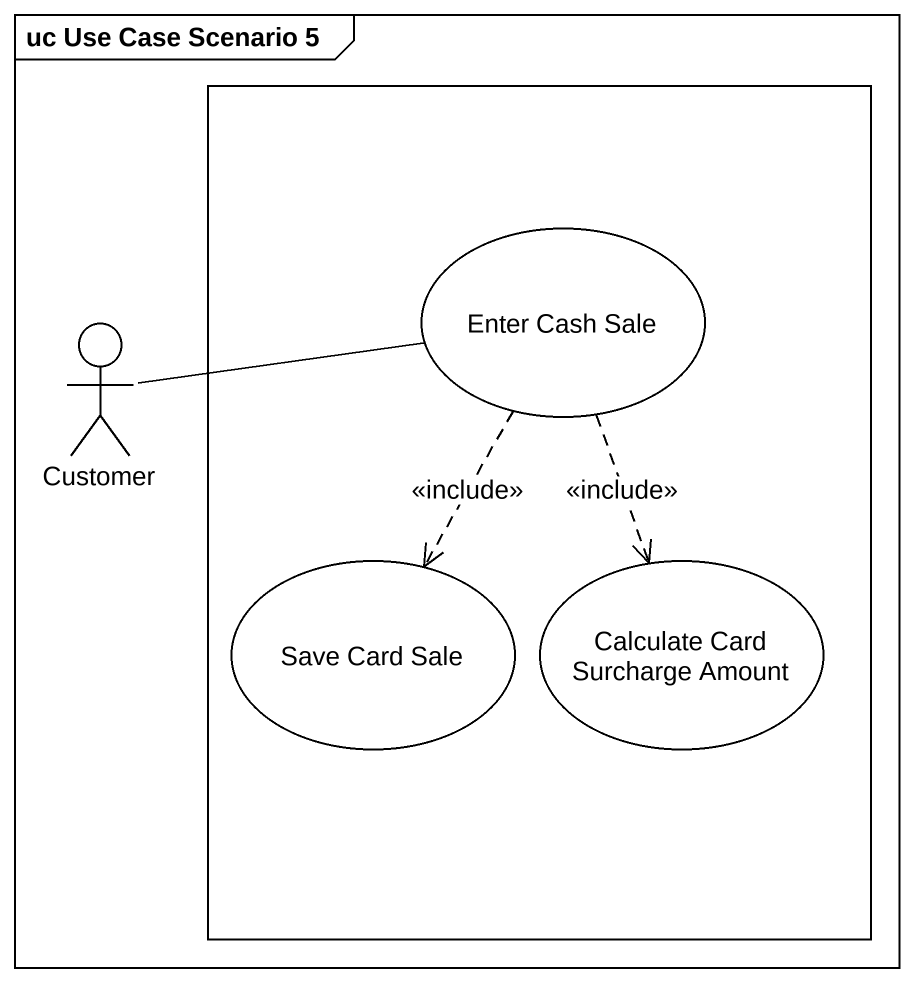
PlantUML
@startuml
mainframe uc Use Case Scenario 5
rectangle " " as rectangle1 {
  usecase "Enter Cash Sale" as Enter_Cash_Sale
  usecase "Save Card Sale" as Save_Card_Sale
  usecase "Calculate Card Surcharge Amount" as Calculate_Card_Surcharge
}
actor Customer
Customer -right- Enter_Cash_Sale
Enter_Cash_Sale ..> Save_Card_Sale : <<include>>
Enter_Cash_Sale ..> Calculate_Card_Surcharge : <<include>>
@enduml
